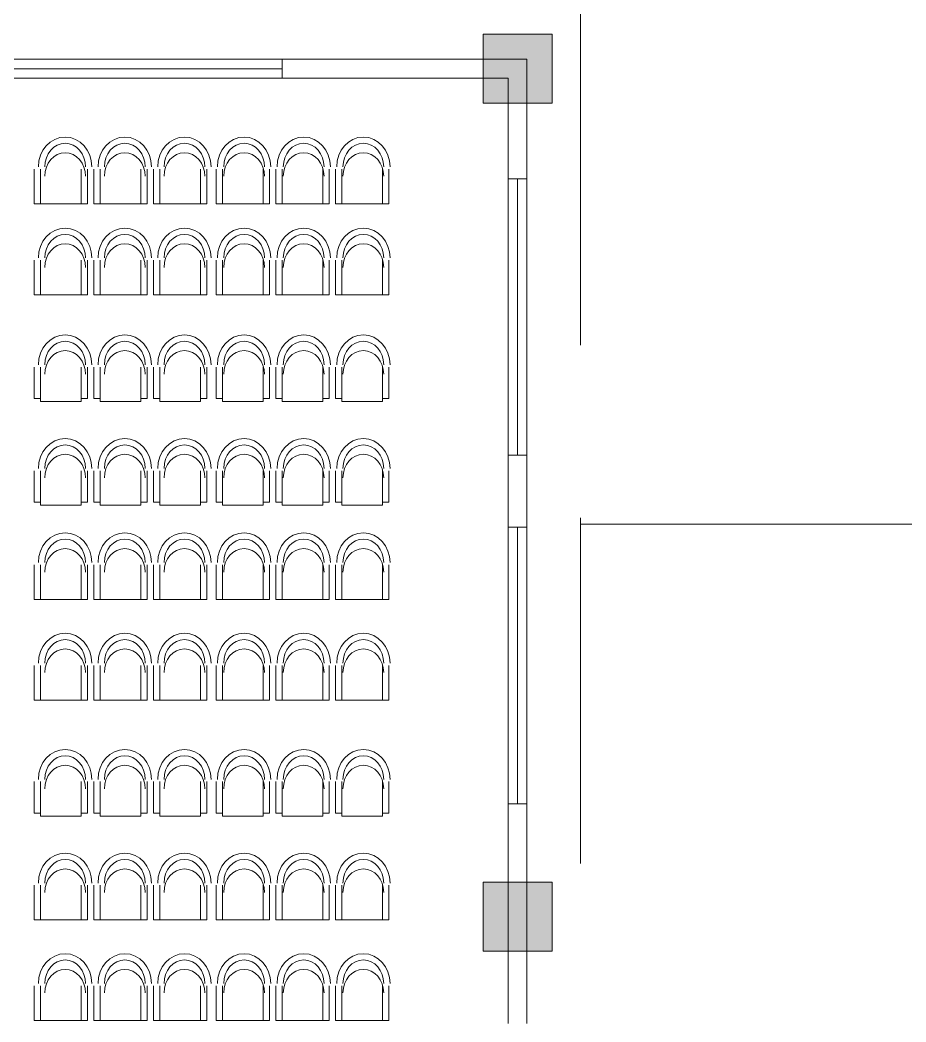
# Model space of a CAD drawing. Header units: inches. Extents: x 1969 to 240164, y 1364 to 46451.
# Drawn here: x 31555 to 32517, y 21535 to 22622 of the extents above; entities that cross this region are included whole.
import ezdxf

# ---------------------------------------------------------------- set-up
doc = ezdxf.new("R2010")
doc.units = ezdxf.units.IN
doc.header["$MEASUREMENT"] = 0
for name, color, linetype in [('PDF_0', 7, 'Continuous'), ('PDF_ROAD', 7, 'Continuous'), ('PDF_thin ha', 7, 'Continuous')]:
    doc.layers.add(name, color=color, linetype=linetype)

msp = doc.modelspace()

# ---------------------------------------------------------------- linework, layer by layer
at = {"layer": 'PDF_0', "lineweight": 0}
for points in [[(31904.4, 22637.3), (32163.5, 22637.3), (32163.5, 22269.2)], [(31335.2, 22579.4), (31539.7, 22579.4), (31539.7, 22558.9), (31839.6, 22558.9), (31839.6, 22579.4), (31539.7, 22579.4), (31335.2, 22579.4), (31495.4, 22579.4)], [(32085.1, 22558.9), (32085.1, 22449.8), (32105.5, 22449.8), (32105.5, 22579.4)], [(31539.7, 22569.1), (31839.6, 22569.1)], [(31570.4, 22460.1), (31570.4, 22422.6), (31577.2, 22422.6)], [(31577.2, 22460.1), (31577.2, 22422.6), (31621.5, 22422.6), (31621.5, 22460.1)], [(31628.3, 22460.1), (31628.3, 22422.6), (31621.5, 22422.6)], [(31635.1, 22460.1), (31635.1, 22422.6), (31641.9, 22422.6)], [(31641.9, 22460.1), (31641.9, 22422.6), (31686.3, 22422.6), (31686.3, 22460.1)], [(31693.1, 22460.1), (31693.1, 22422.6), (31686.3, 22422.6)], [(31699.9, 22460.1), (31699.9, 22422.6), (31706.7, 22422.6)], [(31706.7, 22460.1), (31706.7, 22422.6), (31751, 22422.6), (31751, 22460.1)], [(31757.8, 22460.1), (31757.8, 22422.6), (31751, 22422.6)], [(31768.1, 22460.1), (31768.1, 22422.6), (31774.9, 22422.6)], [(31774.9, 22460.1), (31774.9, 22422.6), (31819.2, 22422.6), (31819.2, 22460.1)], [(31826, 22460.1), (31826, 22422.6), (31819.2, 22422.6)], [(31832.8, 22460.1), (31832.8, 22422.6), (31839.6, 22422.6)], [(31839.6, 22460.1), (31839.6, 22422.6), (31884, 22422.6), (31884, 22460.1)], [(31890.8, 22460.1), (31890.8, 22422.6), (31884, 22422.6)], [(31897.6, 22460.1), (31897.6, 22422.6), (31904.4, 22422.6)], [(31904.4, 22460.1), (31904.4, 22422.6), (31948.7, 22422.6), (31948.7, 22460.1)], [(31955.5, 22460.1), (31955.5, 22422.6), (31948.7, 22422.6)], [(32095.3, 22449.8), (32095.3, 22149.9)], [(31570.4, 22361.2), (31570.4, 22323.7), (31577.2, 22323.7)], [(31577.2, 22361.2), (31577.2, 22323.7), (31621.5, 22323.7), (31621.5, 22361.2)], [(31628.3, 22361.2), (31628.3, 22323.7), (31621.5, 22323.7)], [(31635.1, 22361.2), (31635.1, 22323.7), (31641.9, 22323.7)], [(31641.9, 22361.2), (31641.9, 22323.7), (31686.3, 22323.7), (31686.3, 22361.2)], [(31693.1, 22361.2), (31693.1, 22323.7), (31686.3, 22323.7)], [(31699.9, 22361.2), (31699.9, 22323.7), (31706.7, 22323.7)], [(31706.7, 22361.2), (31706.7, 22323.7), (31751, 22323.7), (31751, 22361.2)], [(31757.8, 22361.2), (31757.8, 22323.7), (31751, 22323.7)], [(31768.1, 22361.2), (31768.1, 22323.7), (31774.9, 22323.7)], [(31774.9, 22361.2), (31774.9, 22323.7), (31819.2, 22323.7), (31819.2, 22361.2)], [(31826, 22361.2), (31826, 22323.7), (31819.2, 22323.7)], [(31832.8, 22361.2), (31832.8, 22323.7), (31839.6, 22323.7)], [(31839.6, 22361.2), (31839.6, 22323.7), (31884, 22323.7), (31884, 22361.2)], [(31890.8, 22361.2), (31890.8, 22323.7), (31884, 22323.7)], [(31897.6, 22361.2), (31897.6, 22323.7), (31904.4, 22323.7)], [(31904.4, 22361.2), (31904.4, 22323.7), (31948.7, 22323.7), (31948.7, 22361.2)], [(31955.5, 22361.2), (31955.5, 22323.7), (31948.7, 22323.7)], [(31570.4, 22245.3), (31570.4, 22211.2), (31577.2, 22211.2)], [(31577.2, 22245.3), (31577.2, 22207.8), (31621.5, 22207.8), (31621.5, 22245.3)], [(31628.3, 22245.3), (31628.3, 22211.2), (31621.5, 22211.2)], [(31635.1, 22245.3), (31635.1, 22211.2), (31641.9, 22211.2)], [(31641.9, 22245.3), (31641.9, 22207.8), (31686.3, 22207.8), (31686.3, 22245.3)], [(31693.1, 22245.3), (31693.1, 22211.2), (31686.3, 22211.2)], [(31699.9, 22245.3), (31699.9, 22211.2), (31706.7, 22211.2)], [(31706.7, 22245.3), (31706.7, 22207.8), (31751, 22207.8), (31751, 22245.3)], [(31757.8, 22245.3), (31757.8, 22211.2), (31751, 22211.2)], [(31768.1, 22245.3), (31768.1, 22211.2), (31774.9, 22211.2)], [(31774.9, 22245.3), (31774.9, 22207.8), (31819.2, 22207.8), (31819.2, 22245.3)], [(31826, 22245.3), (31826, 22211.2), (31819.2, 22211.2)], [(31832.8, 22245.3), (31832.8, 22211.2), (31839.6, 22211.2)], [(31839.6, 22245.3), (31839.6, 22207.8), (31884, 22207.8), (31884, 22245.3)], [(31890.8, 22245.3), (31890.8, 22211.2), (31884, 22211.2)], [(31897.6, 22245.3), (31897.6, 22211.2), (31904.4, 22211.2)], [(31904.4, 22245.3), (31904.4, 22207.8), (31948.7, 22207.8), (31948.7, 22245.3)], [(31955.5, 22245.3), (31955.5, 22211.2), (31948.7, 22211.2)], [(31570.4, 22132.8), (31570.4, 22098.7), (31577.2, 22098.7)], [(31577.2, 22132.8), (31577.2, 22095.3), (31621.5, 22095.3), (31621.5, 22132.8)], [(31628.3, 22132.8), (31628.3, 22098.7), (31621.5, 22098.7)], [(31635.1, 22132.8), (31635.1, 22098.7), (31641.9, 22098.7)], [(31641.9, 22132.8), (31641.9, 22095.3), (31686.3, 22095.3), (31686.3, 22132.8)], [(31693.1, 22132.8), (31693.1, 22098.7), (31686.3, 22098.7)], [(31699.9, 22132.8), (31699.9, 22098.7), (31706.7, 22098.7)], [(31706.7, 22132.8), (31706.7, 22095.3), (31751, 22095.3), (31751, 22132.8)], [(31757.8, 22132.8), (31757.8, 22098.7), (31751, 22098.7)], [(31768.1, 22132.8), (31768.1, 22098.7), (31774.9, 22098.7)], [(31774.9, 22132.8), (31774.9, 22095.3), (31819.2, 22095.3), (31819.2, 22132.8)], [(31826, 22132.8), (31826, 22098.7), (31819.2, 22098.7)], [(31832.8, 22132.8), (31832.8, 22098.7), (31839.6, 22098.7)], [(31839.6, 22132.8), (31839.6, 22095.3), (31884, 22095.3), (31884, 22132.8)], [(31890.8, 22132.8), (31890.8, 22098.7), (31884, 22098.7)], [(31897.6, 22132.8), (31897.6, 22098.7), (31904.4, 22098.7)], [(31904.4, 22132.8), (31904.4, 22095.3), (31948.7, 22095.3), (31948.7, 22132.8)], [(31955.5, 22132.8), (31955.5, 22098.7), (31948.7, 22098.7)], [(32163.5, 22081.7), (32163.5, 21706.7)], [(32085.1, 21771.5), (32085.1, 22071.5)], [(32095.3, 21771.5), (32095.3, 22071.5)], [(32105.5, 21771.5), (32105.5, 22071.5)], [(31570.4, 22030.6), (31570.4, 21993.1), (31577.2, 21993.1)], [(31577.2, 22030.6), (31577.2, 21993.1), (31621.5, 21993.1), (31621.5, 22030.6)], [(31628.3, 22030.6), (31628.3, 21993.1), (31621.5, 21993.1)], [(31635.1, 22030.6), (31635.1, 21993.1), (31641.9, 21993.1)], [(31641.9, 22030.6), (31641.9, 21993.1), (31686.3, 21993.1), (31686.3, 22030.6)], [(31693.1, 22030.6), (31693.1, 21993.1), (31686.3, 21993.1)], [(31699.9, 22030.6), (31699.9, 21993.1), (31706.7, 21993.1)], [(31706.7, 22030.6), (31706.7, 21993.1), (31751, 21993.1), (31751, 22030.6)], [(31757.8, 22030.6), (31757.8, 21993.1), (31751, 21993.1)], [(31768.1, 22030.6), (31768.1, 21993.1), (31774.9, 21993.1)], [(31774.9, 22030.6), (31774.9, 21993.1), (31819.2, 21993.1), (31819.2, 22030.6)], [(31826, 22030.6), (31826, 21993.1), (31819.2, 21993.1)], [(31832.8, 22030.6), (31832.8, 21993.1), (31839.6, 21993.1)], [(31839.6, 22030.6), (31839.6, 21993.1), (31884, 21993.1), (31884, 22030.6)], [(31890.8, 22030.6), (31890.8, 21993.1), (31884, 21993.1)], [(31897.6, 22030.6), (31897.6, 21993.1), (31904.4, 21993.1)], [(31904.4, 22030.6), (31904.4, 21993.1), (31948.7, 21993.1), (31948.7, 22030.6)], [(31955.5, 22030.6), (31955.5, 21993.1), (31948.7, 21993.1)], [(31570.4, 21921.5), (31570.4, 21884), (31577.2, 21884)], [(31577.2, 21921.5), (31577.2, 21884), (31621.5, 21884), (31621.5, 21921.5)], [(31628.3, 21921.5), (31628.3, 21884), (31621.5, 21884)], [(31635.1, 21921.5), (31635.1, 21884), (31641.9, 21884)], [(31641.9, 21921.5), (31641.9, 21884), (31686.3, 21884), (31686.3, 21921.5)], [(31693.1, 21921.5), (31693.1, 21884), (31686.3, 21884)], [(31699.9, 21921.5), (31699.9, 21884), (31706.7, 21884)], [(31706.7, 21921.5), (31706.7, 21884), (31751, 21884), (31751, 21921.5)], [(31757.8, 21921.5), (31757.8, 21884), (31751, 21884)], [(31768.1, 21921.5), (31768.1, 21884), (31774.9, 21884)], [(31774.9, 21921.5), (31774.9, 21884), (31819.2, 21884), (31819.2, 21921.5)], [(31826, 21921.5), (31826, 21884), (31819.2, 21884)], [(31832.8, 21921.5), (31832.8, 21884), (31839.6, 21884)], [(31839.6, 21921.5), (31839.6, 21884), (31884, 21884), (31884, 21921.5)], [(31890.8, 21921.5), (31890.8, 21884), (31884, 21884)], [(31897.6, 21921.5), (31897.6, 21884), (31904.4, 21884)], [(31904.4, 21921.5), (31904.4, 21884), (31948.7, 21884), (31948.7, 21921.5)], [(31955.5, 21921.5), (31955.5, 21884), (31948.7, 21884)], [(31570.4, 21795.4), (31570.4, 21761.3), (31577.2, 21761.3)], [(31577.2, 21795.4), (31577.2, 21757.9), (31621.5, 21757.9), (31621.5, 21795.4)], [(31628.3, 21795.4), (31628.3, 21761.3), (31621.5, 21761.3)], [(31635.1, 21795.4), (31635.1, 21761.3), (31641.9, 21761.3)], [(31641.9, 21795.4), (31641.9, 21757.9), (31686.3, 21757.9), (31686.3, 21795.4)], [(31693.1, 21795.4), (31693.1, 21761.3), (31686.3, 21761.3)], [(31699.9, 21795.4), (31699.9, 21761.3), (31706.7, 21761.3)], [(31706.7, 21795.4), (31706.7, 21757.9), (31751, 21757.9), (31751, 21795.4)], [(31757.8, 21795.4), (31757.8, 21761.3), (31751, 21761.3)], [(31768.1, 21795.4), (31768.1, 21761.3), (31774.9, 21761.3)], [(31774.9, 21795.4), (31774.9, 21757.9), (31819.2, 21757.9), (31819.2, 21795.4)], [(31826, 21795.4), (31826, 21761.3), (31819.2, 21761.3)], [(31832.8, 21795.4), (31832.8, 21761.3), (31839.6, 21761.3)], [(31839.6, 21795.4), (31839.6, 21757.9), (31884, 21757.9), (31884, 21795.4)], [(31890.8, 21795.4), (31890.8, 21761.3), (31884, 21761.3)], [(31897.6, 21795.4), (31897.6, 21761.3), (31904.4, 21761.3)], [(31904.4, 21795.4), (31904.4, 21757.9), (31948.7, 21757.9), (31948.7, 21795.4)], [(31955.5, 21795.4), (31955.5, 21761.3), (31948.7, 21761.3)], [(32085.1, 21771.5), (32085.1, 21532.9)], [(32085.1, 21771.5), (32105.5, 21771.5)], [(32085.1, 21771.5), (32105.5, 21771.5)], [(32105.5, 21771.5), (32085.1, 21771.5)], [(32105.5, 21771.5), (32105.5, 21532.9)], [(31570.4, 21682.9), (31570.4, 21645.4), (31577.2, 21645.4)], [(31577.2, 21682.9), (31577.2, 21645.4), (31621.5, 21645.4), (31621.5, 21682.9)], [(31628.3, 21682.9), (31628.3, 21645.4), (31621.5, 21645.4)], [(31635.1, 21682.9), (31635.1, 21645.4), (31641.9, 21645.4)], [(31641.9, 21682.9), (31641.9, 21645.4), (31686.3, 21645.4), (31686.3, 21682.9)], [(31693.1, 21682.9), (31693.1, 21645.4), (31686.3, 21645.4)], [(31699.9, 21682.9), (31699.9, 21645.4), (31706.7, 21645.4)], [(31706.7, 21682.9), (31706.7, 21645.4), (31751, 21645.4), (31751, 21682.9)], [(31757.8, 21682.9), (31757.8, 21645.4), (31751, 21645.4)], [(31768.1, 21682.9), (31768.1, 21645.4), (31774.9, 21645.4)], [(31774.9, 21682.9), (31774.9, 21645.4), (31819.2, 21645.4), (31819.2, 21682.9)], [(31826, 21682.9), (31826, 21645.4), (31819.2, 21645.4)], [(31832.8, 21682.9), (31832.8, 21645.4), (31839.6, 21645.4)], [(31839.6, 21682.9), (31839.6, 21645.4), (31884, 21645.4), (31884, 21682.9)], [(31890.8, 21682.9), (31890.8, 21645.4), (31884, 21645.4)], [(31897.6, 21682.9), (31897.6, 21645.4), (31904.4, 21645.4)], [(31904.4, 21682.9), (31904.4, 21645.4), (31948.7, 21645.4), (31948.7, 21682.9)], [(31955.5, 21682.9), (31955.5, 21645.4), (31948.7, 21645.4)], [(31570.4, 21573.8), (31570.4, 21536.3), (31577.2, 21536.3)], [(31577.2, 21573.8), (31577.2, 21536.3), (31621.5, 21536.3), (31621.5, 21573.8)], [(31628.3, 21573.8), (31628.3, 21536.3), (31621.5, 21536.3)], [(31635.1, 21573.8), (31635.1, 21536.3), (31641.9, 21536.3)], [(31641.9, 21573.8), (31641.9, 21536.3), (31686.3, 21536.3), (31686.3, 21573.8)], [(31693.1, 21573.8), (31693.1, 21536.3), (31686.3, 21536.3)], [(31699.9, 21573.8), (31699.9, 21536.3), (31706.7, 21536.3)], [(31706.7, 21573.8), (31706.7, 21536.3), (31751, 21536.3), (31751, 21573.8)], [(31757.8, 21573.8), (31757.8, 21536.3), (31751, 21536.3)], [(31768.1, 21573.8), (31768.1, 21536.3), (31774.9, 21536.3)], [(31774.9, 21573.8), (31774.9, 21536.3), (31819.2, 21536.3), (31819.2, 21573.8)], [(31826, 21573.8), (31826, 21536.3), (31819.2, 21536.3)], [(31832.8, 21573.8), (31832.8, 21536.3), (31839.6, 21536.3)], [(31839.6, 21573.8), (31839.6, 21536.3), (31884, 21536.3), (31884, 21573.8)], [(31890.8, 21573.8), (31890.8, 21536.3), (31884, 21536.3)], [(31897.6, 21573.8), (31897.6, 21536.3), (31904.4, 21536.3)], [(31904.4, 21573.8), (31904.4, 21536.3), (31948.7, 21536.3), (31948.7, 21573.8)], [(31955.5, 21573.8), (31955.5, 21536.3), (31948.7, 21536.3)]]:
    msp.add_lwpolyline(points, dxfattribs=at)
for points in [[(31839.6, 22579.4), (32105.5, 22579.4)], [(31839.6, 22558.9), (32085.1, 22558.9)], [(32085.1, 22149.9), (32105.5, 22149.9), (32105.5, 22449.8), (32085.1, 22449.8), (32105.5, 22449.8), (32085.1, 22449.8)], [(32085.1, 22071.5), (32085.1, 22149.9)], [(32105.5, 22071.5), (32105.5, 22149.9)], [(32105.5, 22071.5), (32085.1, 22071.5)], [(32085.1, 21771.5), (32105.5, 21771.5)]]:
    msp.add_lwpolyline(points, close=True, dxfattribs=at)
for points in [[(31604, 22495), (31588, 22495), (31575, 22480.5), (31575, 22462.6)], [(31604, 22488.2), (31591.8, 22488.2), (31581.9, 22476.7), (31581.9, 22462.6)], [(31633, 22462.6), (31633, 22480.5), (31620, 22495), (31604, 22495)], [(31626.2, 22462.6), (31626.2, 22476.7), (31616.3, 22488.2), (31604, 22488.2)], [(31668.8, 22495), (31652.8, 22495), (31639.8, 22480.5), (31639.8, 22462.6)], [(31668.8, 22488.2), (31656.5, 22488.2), (31646.6, 22476.7), (31646.6, 22462.6)], [(31697.8, 22462.6), (31697.8, 22480.5), (31684.8, 22495), (31668.8, 22495)], [(31690.9, 22462.6), (31690.9, 22476.7), (31681, 22488.2), (31668.8, 22488.2)], [(31733.5, 22495), (31717.5, 22495), (31704.6, 22480.5), (31704.6, 22462.6)], [(31733.5, 22488.2), (31721.3, 22488.2), (31711.4, 22476.7), (31711.4, 22462.6)], [(31762.5, 22462.6), (31762.5, 22480.5), (31749.6, 22495), (31733.5, 22495)], [(31755.7, 22462.6), (31755.7, 22476.7), (31745.8, 22488.2), (31733.5, 22488.2)], [(31798.3, 22495), (31782.3, 22495), (31769.3, 22480.5), (31769.3, 22462.6)], [(31798.3, 22488.2), (31786.1, 22488.2), (31776.2, 22476.7), (31776.2, 22462.6)], [(31827.3, 22462.6), (31827.3, 22480.5), (31814.3, 22495), (31798.3, 22495)], [(31820.5, 22462.6), (31820.5, 22476.7), (31810.6, 22488.2), (31798.3, 22488.2)], [(31863.1, 22495), (31847.1, 22495), (31834.1, 22480.5), (31834.1, 22462.6)], [(31863.1, 22488.2), (31850.8, 22488.2), (31840.9, 22476.7), (31840.9, 22462.6)], [(31892.1, 22462.6), (31892.1, 22480.5), (31879.1, 22495), (31863.1, 22495)], [(31885.2, 22462.6), (31885.2, 22476.7), (31875.3, 22488.2), (31863.1, 22488.2)], [(31927.9, 22495), (31911.8, 22495), (31898.9, 22480.5), (31898.9, 22462.6)], [(31927.9, 22488.2), (31915.6, 22488.2), (31905.7, 22476.7), (31905.7, 22462.6)], [(31956.8, 22462.6), (31956.8, 22480.5), (31943.9, 22495), (31927.9, 22495)], [(31950, 22462.6), (31950, 22476.7), (31940.1, 22488.2), (31927.9, 22488.2)], [(31604, 22478), (31591.8, 22478), (31581.9, 22466.5), (31581.9, 22452.4)], [(31626.2, 22452.4), (31626.2, 22466.5), (31616.3, 22478), (31604, 22478)], [(31668.8, 22478), (31656.5, 22478), (31646.6, 22466.5), (31646.6, 22452.4)], [(31690.9, 22452.4), (31690.9, 22466.5), (31681, 22478), (31668.8, 22478)], [(31733.5, 22478), (31721.3, 22478), (31711.4, 22466.5), (31711.4, 22452.4)], [(31755.7, 22452.4), (31755.7, 22466.5), (31745.8, 22478), (31733.5, 22478)], [(31798.3, 22478), (31786.1, 22478), (31776.2, 22466.5), (31776.2, 22452.4)], [(31820.5, 22452.4), (31820.5, 22466.5), (31810.6, 22478), (31798.3, 22478)], [(31863.1, 22478), (31850.8, 22478), (31840.9, 22466.5), (31840.9, 22452.4)], [(31885.2, 22452.4), (31885.2, 22466.5), (31875.3, 22478), (31863.1, 22478)], [(31927.9, 22478), (31915.6, 22478), (31905.7, 22466.5), (31905.7, 22452.4)], [(31950, 22452.4), (31950, 22466.5), (31940.1, 22478), (31927.9, 22478)], [(31604, 22396.1), (31588, 22396.1), (31575, 22381.6), (31575, 22363.8)], [(31604, 22389.3), (31591.8, 22389.3), (31581.9, 22377.9), (31581.9, 22363.8)], [(31633, 22363.8), (31633, 22381.6), (31620, 22396.1), (31604, 22396.1)], [(31626.2, 22363.8), (31626.2, 22377.9), (31616.3, 22389.3), (31604, 22389.3)], [(31668.8, 22396.1), (31652.8, 22396.1), (31639.8, 22381.6), (31639.8, 22363.8)], [(31668.8, 22389.3), (31656.5, 22389.3), (31646.6, 22377.9), (31646.6, 22363.8)], [(31697.8, 22363.8), (31697.8, 22381.6), (31684.8, 22396.1), (31668.8, 22396.1)], [(31690.9, 22363.8), (31690.9, 22377.9), (31681, 22389.3), (31668.8, 22389.3)], [(31733.5, 22396.1), (31717.5, 22396.1), (31704.6, 22381.6), (31704.6, 22363.8)], [(31733.5, 22389.3), (31721.3, 22389.3), (31711.4, 22377.9), (31711.4, 22363.8)], [(31762.5, 22363.8), (31762.5, 22381.6), (31749.6, 22396.1), (31733.5, 22396.1)], [(31755.7, 22363.8), (31755.7, 22377.9), (31745.8, 22389.3), (31733.5, 22389.3)], [(31798.3, 22396.1), (31782.3, 22396.1), (31769.3, 22381.6), (31769.3, 22363.8)], [(31798.3, 22389.3), (31786.1, 22389.3), (31776.2, 22377.9), (31776.2, 22363.8)], [(31827.3, 22363.8), (31827.3, 22381.6), (31814.3, 22396.1), (31798.3, 22396.1)], [(31820.5, 22363.8), (31820.5, 22377.9), (31810.6, 22389.3), (31798.3, 22389.3)], [(31863.1, 22396.1), (31847.1, 22396.1), (31834.1, 22381.6), (31834.1, 22363.8)], [(31863.1, 22389.3), (31850.8, 22389.3), (31840.9, 22377.9), (31840.9, 22363.8)], [(31892.1, 22363.8), (31892.1, 22381.6), (31879.1, 22396.1), (31863.1, 22396.1)], [(31885.2, 22363.8), (31885.2, 22377.9), (31875.3, 22389.3), (31863.1, 22389.3)], [(31927.9, 22396.1), (31911.8, 22396.1), (31898.9, 22381.6), (31898.9, 22363.8)], [(31927.9, 22389.3), (31915.6, 22389.3), (31905.7, 22377.9), (31905.7, 22363.8)], [(31956.8, 22363.8), (31956.8, 22381.6), (31943.9, 22396.1), (31927.9, 22396.1)], [(31950, 22363.8), (31950, 22377.9), (31940.1, 22389.3), (31927.9, 22389.3)], [(31604, 22379.1), (31591.8, 22379.1), (31581.9, 22367.7), (31581.9, 22353.5)], [(31626.2, 22353.5), (31626.2, 22367.7), (31616.3, 22379.1), (31604, 22379.1)], [(31668.8, 22379.1), (31656.5, 22379.1), (31646.6, 22367.7), (31646.6, 22353.5)], [(31690.9, 22353.5), (31690.9, 22367.7), (31681, 22379.1), (31668.8, 22379.1)], [(31733.5, 22379.1), (31721.3, 22379.1), (31711.4, 22367.7), (31711.4, 22353.5)], [(31755.7, 22353.5), (31755.7, 22367.7), (31745.8, 22379.1), (31733.5, 22379.1)], [(31798.3, 22379.1), (31786.1, 22379.1), (31776.2, 22367.7), (31776.2, 22353.5)], [(31820.5, 22353.5), (31820.5, 22367.7), (31810.6, 22379.1), (31798.3, 22379.1)], [(31863.1, 22379.1), (31850.8, 22379.1), (31840.9, 22367.7), (31840.9, 22353.5)], [(31885.2, 22353.5), (31885.2, 22367.7), (31875.3, 22379.1), (31863.1, 22379.1)], [(31927.9, 22379.1), (31915.6, 22379.1), (31905.7, 22367.7), (31905.7, 22353.5)], [(31950, 22353.5), (31950, 22367.7), (31940.1, 22379.1), (31927.9, 22379.1)], [(31604, 22280.2), (31588, 22280.2), (31575, 22265.7), (31575, 22247.9)], [(31604, 22273.4), (31591.8, 22273.4), (31581.9, 22262), (31581.9, 22247.9)], [(31633, 22247.9), (31633, 22265.7), (31620, 22280.2), (31604, 22280.2)], [(31626.2, 22247.9), (31626.2, 22262), (31616.3, 22273.4), (31604, 22273.4)], [(31668.8, 22280.2), (31652.8, 22280.2), (31639.8, 22265.7), (31639.8, 22247.9)], [(31668.8, 22273.4), (31656.5, 22273.4), (31646.6, 22262), (31646.6, 22247.9)], [(31697.8, 22247.9), (31697.8, 22265.7), (31684.8, 22280.2), (31668.8, 22280.2)], [(31690.9, 22247.9), (31690.9, 22262), (31681, 22273.4), (31668.8, 22273.4)], [(31733.5, 22280.2), (31717.5, 22280.2), (31704.6, 22265.7), (31704.6, 22247.9)], [(31733.5, 22273.4), (31721.3, 22273.4), (31711.4, 22262), (31711.4, 22247.9)], [(31762.5, 22247.9), (31762.5, 22265.7), (31749.6, 22280.2), (31733.5, 22280.2)], [(31755.7, 22247.9), (31755.7, 22262), (31745.8, 22273.4), (31733.5, 22273.4)], [(31798.3, 22280.2), (31782.3, 22280.2), (31769.3, 22265.7), (31769.3, 22247.9)], [(31798.3, 22273.4), (31786.1, 22273.4), (31776.2, 22262), (31776.2, 22247.9)], [(31827.3, 22247.9), (31827.3, 22265.7), (31814.3, 22280.2), (31798.3, 22280.2)], [(31820.5, 22247.9), (31820.5, 22262), (31810.6, 22273.4), (31798.3, 22273.4)], [(31863.1, 22280.2), (31847.1, 22280.2), (31834.1, 22265.7), (31834.1, 22247.9)], [(31863.1, 22273.4), (31850.8, 22273.4), (31840.9, 22262), (31840.9, 22247.9)], [(31892.1, 22247.9), (31892.1, 22265.7), (31879.1, 22280.2), (31863.1, 22280.2)], [(31885.2, 22247.9), (31885.2, 22262), (31875.3, 22273.4), (31863.1, 22273.4)], [(31927.9, 22280.2), (31911.8, 22280.2), (31898.9, 22265.7), (31898.9, 22247.9)], [(31927.9, 22273.4), (31915.6, 22273.4), (31905.7, 22262), (31905.7, 22247.9)], [(31956.8, 22247.9), (31956.8, 22265.7), (31943.9, 22280.2), (31927.9, 22280.2)], [(31950, 22247.9), (31950, 22262), (31940.1, 22273.4), (31927.9, 22273.4)], [(31604, 22263.2), (31591.8, 22263.2), (31581.9, 22251.7), (31581.9, 22237.6)], [(31626.2, 22237.6), (31626.2, 22251.7), (31616.3, 22263.2), (31604, 22263.2)], [(31668.8, 22263.2), (31656.5, 22263.2), (31646.6, 22251.7), (31646.6, 22237.6)], [(31690.9, 22237.6), (31690.9, 22251.7), (31681, 22263.2), (31668.8, 22263.2)], [(31733.5, 22263.2), (31721.3, 22263.2), (31711.4, 22251.7), (31711.4, 22237.6)], [(31755.7, 22237.6), (31755.7, 22251.7), (31745.8, 22263.2), (31733.5, 22263.2)], [(31798.3, 22263.2), (31786.1, 22263.2), (31776.2, 22251.7), (31776.2, 22237.6)], [(31820.5, 22237.6), (31820.5, 22251.7), (31810.6, 22263.2), (31798.3, 22263.2)], [(31863.1, 22263.2), (31850.8, 22263.2), (31840.9, 22251.7), (31840.9, 22237.6)], [(31885.2, 22237.6), (31885.2, 22251.7), (31875.3, 22263.2), (31863.1, 22263.2)], [(31927.9, 22263.2), (31915.6, 22263.2), (31905.7, 22251.7), (31905.7, 22237.6)], [(31950, 22237.6), (31950, 22251.7), (31940.1, 22263.2), (31927.9, 22263.2)], [(31604, 22167.7), (31588, 22167.7), (31575, 22153.2), (31575, 22135.4)], [(31604, 22160.9), (31591.8, 22160.9), (31581.9, 22149.5), (31581.9, 22135.4)], [(31633, 22135.4), (31633, 22153.2), (31620, 22167.7), (31604, 22167.7)], [(31626.2, 22135.4), (31626.2, 22149.5), (31616.3, 22160.9), (31604, 22160.9)], [(31668.8, 22167.7), (31652.8, 22167.7), (31639.8, 22153.2), (31639.8, 22135.4)], [(31668.8, 22160.9), (31656.5, 22160.9), (31646.6, 22149.5), (31646.6, 22135.4)], [(31697.8, 22135.4), (31697.8, 22153.2), (31684.8, 22167.7), (31668.8, 22167.7)], [(31690.9, 22135.4), (31690.9, 22149.5), (31681, 22160.9), (31668.8, 22160.9)], [(31733.5, 22167.7), (31717.5, 22167.7), (31704.6, 22153.2), (31704.6, 22135.4)], [(31733.5, 22160.9), (31721.3, 22160.9), (31711.4, 22149.5), (31711.4, 22135.4)], [(31762.5, 22135.4), (31762.5, 22153.2), (31749.6, 22167.7), (31733.5, 22167.7)], [(31755.7, 22135.4), (31755.7, 22149.5), (31745.8, 22160.9), (31733.5, 22160.9)], [(31798.3, 22167.7), (31782.3, 22167.7), (31769.3, 22153.2), (31769.3, 22135.4)], [(31798.3, 22160.9), (31786.1, 22160.9), (31776.2, 22149.5), (31776.2, 22135.4)], [(31827.3, 22135.4), (31827.3, 22153.2), (31814.3, 22167.7), (31798.3, 22167.7)], [(31820.5, 22135.4), (31820.5, 22149.5), (31810.6, 22160.9), (31798.3, 22160.9)], [(31863.1, 22167.7), (31847.1, 22167.7), (31834.1, 22153.2), (31834.1, 22135.4)], [(31863.1, 22160.9), (31850.8, 22160.9), (31840.9, 22149.5), (31840.9, 22135.4)], [(31892.1, 22135.4), (31892.1, 22153.2), (31879.1, 22167.7), (31863.1, 22167.7)], [(31885.2, 22135.4), (31885.2, 22149.5), (31875.3, 22160.9), (31863.1, 22160.9)], [(31927.9, 22167.7), (31911.8, 22167.7), (31898.9, 22153.2), (31898.9, 22135.4)], [(31927.9, 22160.9), (31915.6, 22160.9), (31905.7, 22149.5), (31905.7, 22135.4)], [(31956.8, 22135.4), (31956.8, 22153.2), (31943.9, 22167.7), (31927.9, 22167.7)], [(31950, 22135.4), (31950, 22149.5), (31940.1, 22160.9), (31927.9, 22160.9)], [(31604, 22150.7), (31591.8, 22150.7), (31581.9, 22139.3), (31581.9, 22125.1)], [(31626.2, 22125.1), (31626.2, 22139.3), (31616.3, 22150.7), (31604, 22150.7)], [(31668.8, 22150.7), (31656.5, 22150.7), (31646.6, 22139.3), (31646.6, 22125.1)], [(31690.9, 22125.1), (31690.9, 22139.3), (31681, 22150.7), (31668.8, 22150.7)], [(31733.5, 22150.7), (31721.3, 22150.7), (31711.4, 22139.3), (31711.4, 22125.1)], [(31755.7, 22125.1), (31755.7, 22139.3), (31745.8, 22150.7), (31733.5, 22150.7)], [(31798.3, 22150.7), (31786.1, 22150.7), (31776.2, 22139.3), (31776.2, 22125.1)], [(31820.5, 22125.1), (31820.5, 22139.3), (31810.6, 22150.7), (31798.3, 22150.7)], [(31863.1, 22150.7), (31850.8, 22150.7), (31840.9, 22139.3), (31840.9, 22125.1)], [(31885.2, 22125.1), (31885.2, 22139.3), (31875.3, 22150.7), (31863.1, 22150.7)], [(31927.9, 22150.7), (31915.6, 22150.7), (31905.7, 22139.3), (31905.7, 22125.1)], [(31950, 22125.1), (31950, 22139.3), (31940.1, 22150.7), (31927.9, 22150.7)], [(31604, 22065.5), (31588, 22065.5), (31575, 22051), (31575, 22033.1)], [(31633, 22033.1), (31633, 22051), (31620, 22065.5), (31604, 22065.5)], [(31668.8, 22065.5), (31652.8, 22065.5), (31639.8, 22051), (31639.8, 22033.1)], [(31697.8, 22033.1), (31697.8, 22051), (31684.8, 22065.5), (31668.8, 22065.5)], [(31733.5, 22065.5), (31717.5, 22065.5), (31704.6, 22051), (31704.6, 22033.1)], [(31762.5, 22033.1), (31762.5, 22051), (31749.6, 22065.5), (31733.5, 22065.5)], [(31798.3, 22065.5), (31782.3, 22065.5), (31769.3, 22051), (31769.3, 22033.1)], [(31827.3, 22033.1), (31827.3, 22051), (31814.3, 22065.5), (31798.3, 22065.5)], [(31863.1, 22065.5), (31847.1, 22065.5), (31834.1, 22051), (31834.1, 22033.1)], [(31892.1, 22033.1), (31892.1, 22051), (31879.1, 22065.5), (31863.1, 22065.5)], [(31927.9, 22065.5), (31911.8, 22065.5), (31898.9, 22051), (31898.9, 22033.1)], [(31956.8, 22033.1), (31956.8, 22051), (31943.9, 22065.5), (31927.9, 22065.5)], [(31604, 22058.7), (31591.8, 22058.7), (31581.9, 22047.2), (31581.9, 22033.1)], [(31626.2, 22033.1), (31626.2, 22047.2), (31616.3, 22058.7), (31604, 22058.7)], [(31668.8, 22058.7), (31656.5, 22058.7), (31646.6, 22047.2), (31646.6, 22033.1)], [(31690.9, 22033.1), (31690.9, 22047.2), (31681, 22058.7), (31668.8, 22058.7)], [(31733.5, 22058.7), (31721.3, 22058.7), (31711.4, 22047.2), (31711.4, 22033.1)], [(31755.7, 22033.1), (31755.7, 22047.2), (31745.8, 22058.7), (31733.5, 22058.7)], [(31798.3, 22058.7), (31786.1, 22058.7), (31776.2, 22047.2), (31776.2, 22033.1)], [(31820.5, 22033.1), (31820.5, 22047.2), (31810.6, 22058.7), (31798.3, 22058.7)], [(31863.1, 22058.7), (31850.8, 22058.7), (31840.9, 22047.2), (31840.9, 22033.1)], [(31885.2, 22033.1), (31885.2, 22047.2), (31875.3, 22058.7), (31863.1, 22058.7)], [(31927.9, 22058.7), (31915.6, 22058.7), (31905.7, 22047.2), (31905.7, 22033.1)], [(31950, 22033.1), (31950, 22047.2), (31940.1, 22058.7), (31927.9, 22058.7)], [(31604, 22048.4), (31591.8, 22048.4), (31581.9, 22037), (31581.9, 22022.9)], [(31626.2, 22022.9), (31626.2, 22037), (31616.3, 22048.4), (31604, 22048.4)], [(31668.8, 22048.4), (31656.5, 22048.4), (31646.6, 22037), (31646.6, 22022.9)], [(31690.9, 22022.9), (31690.9, 22037), (31681, 22048.4), (31668.8, 22048.4)], [(31733.5, 22048.4), (31721.3, 22048.4), (31711.4, 22037), (31711.4, 22022.9)], [(31755.7, 22022.9), (31755.7, 22037), (31745.8, 22048.4), (31733.5, 22048.4)], [(31798.3, 22048.4), (31786.1, 22048.4), (31776.2, 22037), (31776.2, 22022.9)], [(31820.5, 22022.9), (31820.5, 22037), (31810.6, 22048.4), (31798.3, 22048.4)], [(31863.1, 22048.4), (31850.8, 22048.4), (31840.9, 22037), (31840.9, 22022.9)], [(31885.2, 22022.9), (31885.2, 22037), (31875.3, 22048.4), (31863.1, 22048.4)], [(31927.9, 22048.4), (31915.6, 22048.4), (31905.7, 22037), (31905.7, 22022.9)], [(31950, 22022.9), (31950, 22037), (31940.1, 22048.4), (31927.9, 22048.4)], [(31604, 21956.4), (31588, 21956.4), (31575, 21941.9), (31575, 21924)], [(31633, 21924), (31633, 21941.9), (31620, 21956.4), (31604, 21956.4)], [(31668.8, 21956.4), (31652.8, 21956.4), (31639.8, 21941.9), (31639.8, 21924)], [(31697.8, 21924), (31697.8, 21941.9), (31684.8, 21956.4), (31668.8, 21956.4)], [(31733.5, 21956.4), (31717.5, 21956.4), (31704.6, 21941.9), (31704.6, 21924)], [(31762.5, 21924), (31762.5, 21941.9), (31749.6, 21956.4), (31733.5, 21956.4)], [(31798.3, 21956.4), (31782.3, 21956.4), (31769.3, 21941.9), (31769.3, 21924)], [(31827.3, 21924), (31827.3, 21941.9), (31814.3, 21956.4), (31798.3, 21956.4)], [(31863.1, 21956.4), (31847.1, 21956.4), (31834.1, 21941.9), (31834.1, 21924)], [(31892.1, 21924), (31892.1, 21941.9), (31879.1, 21956.4), (31863.1, 21956.4)], [(31927.9, 21956.4), (31911.8, 21956.4), (31898.9, 21941.9), (31898.9, 21924)], [(31956.8, 21924), (31956.8, 21941.9), (31943.9, 21956.4), (31927.9, 21956.4)], [(31604, 21949.6), (31591.8, 21949.6), (31581.9, 21938.1), (31581.9, 21924)], [(31626.2, 21924), (31626.2, 21938.1), (31616.3, 21949.6), (31604, 21949.6)], [(31668.8, 21949.6), (31656.5, 21949.6), (31646.6, 21938.1), (31646.6, 21924)], [(31690.9, 21924), (31690.9, 21938.1), (31681, 21949.6), (31668.8, 21949.6)], [(31733.5, 21949.6), (31721.3, 21949.6), (31711.4, 21938.1), (31711.4, 21924)], [(31755.7, 21924), (31755.7, 21938.1), (31745.8, 21949.6), (31733.5, 21949.6)], [(31798.3, 21949.6), (31786.1, 21949.6), (31776.2, 21938.1), (31776.2, 21924)], [(31820.5, 21924), (31820.5, 21938.1), (31810.6, 21949.6), (31798.3, 21949.6)], [(31863.1, 21949.6), (31850.8, 21949.6), (31840.9, 21938.1), (31840.9, 21924)], [(31885.2, 21924), (31885.2, 21938.1), (31875.3, 21949.6), (31863.1, 21949.6)], [(31927.9, 21949.6), (31915.6, 21949.6), (31905.7, 21938.1), (31905.7, 21924)], [(31950, 21924), (31950, 21938.1), (31940.1, 21949.6), (31927.9, 21949.6)], [(31604, 21939.4), (31591.8, 21939.4), (31581.9, 21927.9), (31581.9, 21913.8)], [(31626.2, 21913.8), (31626.2, 21927.9), (31616.3, 21939.4), (31604, 21939.4)], [(31668.8, 21939.4), (31656.5, 21939.4), (31646.6, 21927.9), (31646.6, 21913.8)], [(31690.9, 21913.8), (31690.9, 21927.9), (31681, 21939.4), (31668.8, 21939.4)], [(31733.5, 21939.4), (31721.3, 21939.4), (31711.4, 21927.9), (31711.4, 21913.8)], [(31755.7, 21913.8), (31755.7, 21927.9), (31745.8, 21939.4), (31733.5, 21939.4)], [(31798.3, 21939.4), (31786.1, 21939.4), (31776.2, 21927.9), (31776.2, 21913.8)], [(31820.5, 21913.8), (31820.5, 21927.9), (31810.6, 21939.4), (31798.3, 21939.4)], [(31863.1, 21939.4), (31850.8, 21939.4), (31840.9, 21927.9), (31840.9, 21913.8)], [(31885.2, 21913.8), (31885.2, 21927.9), (31875.3, 21939.4), (31863.1, 21939.4)], [(31927.9, 21939.4), (31915.6, 21939.4), (31905.7, 21927.9), (31905.7, 21913.8)], [(31950, 21913.8), (31950, 21927.9), (31940.1, 21939.4), (31927.9, 21939.4)], [(31604, 21830.3), (31588, 21830.3), (31575, 21815.8), (31575, 21797.9)], [(31633, 21797.9), (31633, 21815.8), (31620, 21830.3), (31604, 21830.3)], [(31668.8, 21830.3), (31652.8, 21830.3), (31639.8, 21815.8), (31639.8, 21797.9)], [(31697.8, 21797.9), (31697.8, 21815.8), (31684.8, 21830.3), (31668.8, 21830.3)], [(31733.5, 21830.3), (31717.5, 21830.3), (31704.6, 21815.8), (31704.6, 21797.9)], [(31762.5, 21797.9), (31762.5, 21815.8), (31749.6, 21830.3), (31733.5, 21830.3)], [(31798.3, 21830.3), (31782.3, 21830.3), (31769.3, 21815.8), (31769.3, 21797.9)], [(31827.3, 21797.9), (31827.3, 21815.8), (31814.3, 21830.3), (31798.3, 21830.3)], [(31863.1, 21830.3), (31847.1, 21830.3), (31834.1, 21815.8), (31834.1, 21797.9)], [(31892.1, 21797.9), (31892.1, 21815.8), (31879.1, 21830.3), (31863.1, 21830.3)], [(31927.9, 21830.3), (31911.8, 21830.3), (31898.9, 21815.8), (31898.9, 21797.9)], [(31956.8, 21797.9), (31956.8, 21815.8), (31943.9, 21830.3), (31927.9, 21830.3)], [(31604, 21823.5), (31591.8, 21823.5), (31581.9, 21812), (31581.9, 21797.9)], [(31604, 21813.2), (31591.8, 21813.2), (31581.9, 21801.8), (31581.9, 21787.7)], [(31626.2, 21797.9), (31626.2, 21812), (31616.3, 21823.5), (31604, 21823.5)], [(31626.2, 21787.7), (31626.2, 21801.8), (31616.3, 21813.2), (31604, 21813.2)], [(31668.8, 21823.5), (31656.5, 21823.5), (31646.6, 21812), (31646.6, 21797.9)], [(31668.8, 21813.2), (31656.5, 21813.2), (31646.6, 21801.8), (31646.6, 21787.7)], [(31690.9, 21797.9), (31690.9, 21812), (31681, 21823.5), (31668.8, 21823.5)], [(31690.9, 21787.7), (31690.9, 21801.8), (31681, 21813.2), (31668.8, 21813.2)], [(31733.5, 21823.5), (31721.3, 21823.5), (31711.4, 21812), (31711.4, 21797.9)], [(31733.5, 21813.2), (31721.3, 21813.2), (31711.4, 21801.8), (31711.4, 21787.7)], [(31755.7, 21797.9), (31755.7, 21812), (31745.8, 21823.5), (31733.5, 21823.5)], [(31755.7, 21787.7), (31755.7, 21801.8), (31745.8, 21813.2), (31733.5, 21813.2)], [(31798.3, 21823.5), (31786.1, 21823.5), (31776.2, 21812), (31776.2, 21797.9)], [(31798.3, 21813.2), (31786.1, 21813.2), (31776.2, 21801.8), (31776.2, 21787.7)], [(31820.5, 21797.9), (31820.5, 21812), (31810.6, 21823.5), (31798.3, 21823.5)], [(31820.5, 21787.7), (31820.5, 21801.8), (31810.6, 21813.2), (31798.3, 21813.2)], [(31863.1, 21823.5), (31850.8, 21823.5), (31840.9, 21812), (31840.9, 21797.9)], [(31863.1, 21813.2), (31850.8, 21813.2), (31840.9, 21801.8), (31840.9, 21787.7)], [(31885.2, 21797.9), (31885.2, 21812), (31875.3, 21823.5), (31863.1, 21823.5)], [(31885.2, 21787.7), (31885.2, 21801.8), (31875.3, 21813.2), (31863.1, 21813.2)], [(31927.9, 21823.5), (31915.6, 21823.5), (31905.7, 21812), (31905.7, 21797.9)], [(31927.9, 21813.2), (31915.6, 21813.2), (31905.7, 21801.8), (31905.7, 21787.7)], [(31950, 21797.9), (31950, 21812), (31940.1, 21823.5), (31927.9, 21823.5)], [(31950, 21787.7), (31950, 21801.8), (31940.1, 21813.2), (31927.9, 21813.2)], [(31604, 21717.8), (31588, 21717.8), (31575, 21703.3), (31575, 21685.4)], [(31633, 21685.4), (31633, 21703.3), (31620, 21717.8), (31604, 21717.8)], [(31668.8, 21717.8), (31652.8, 21717.8), (31639.8, 21703.3), (31639.8, 21685.4)], [(31697.8, 21685.4), (31697.8, 21703.3), (31684.8, 21717.8), (31668.8, 21717.8)], [(31733.5, 21717.8), (31717.5, 21717.8), (31704.6, 21703.3), (31704.6, 21685.4)], [(31762.5, 21685.4), (31762.5, 21703.3), (31749.6, 21717.8), (31733.5, 21717.8)], [(31798.3, 21717.8), (31782.3, 21717.8), (31769.3, 21703.3), (31769.3, 21685.4)], [(31827.3, 21685.4), (31827.3, 21703.3), (31814.3, 21717.8), (31798.3, 21717.8)], [(31863.1, 21717.8), (31847.1, 21717.8), (31834.1, 21703.3), (31834.1, 21685.4)], [(31892.1, 21685.4), (31892.1, 21703.3), (31879.1, 21717.8), (31863.1, 21717.8)], [(31927.9, 21717.8), (31911.8, 21717.8), (31898.9, 21703.3), (31898.9, 21685.4)], [(31956.8, 21685.4), (31956.8, 21703.3), (31943.9, 21717.8), (31927.9, 21717.8)], [(31604, 21711), (31591.8, 21711), (31581.9, 21699.5), (31581.9, 21685.4)], [(31626.2, 21685.4), (31626.2, 21699.5), (31616.3, 21711), (31604, 21711)], [(31668.8, 21711), (31656.5, 21711), (31646.6, 21699.5), (31646.6, 21685.4)], [(31690.9, 21685.4), (31690.9, 21699.5), (31681, 21711), (31668.8, 21711)], [(31733.5, 21711), (31721.3, 21711), (31711.4, 21699.5), (31711.4, 21685.4)], [(31755.7, 21685.4), (31755.7, 21699.5), (31745.8, 21711), (31733.5, 21711)], [(31798.3, 21711), (31786.1, 21711), (31776.2, 21699.5), (31776.2, 21685.4)], [(31820.5, 21685.4), (31820.5, 21699.5), (31810.6, 21711), (31798.3, 21711)], [(31863.1, 21711), (31850.8, 21711), (31840.9, 21699.5), (31840.9, 21685.4)], [(31885.2, 21685.4), (31885.2, 21699.5), (31875.3, 21711), (31863.1, 21711)], [(31927.9, 21711), (31915.6, 21711), (31905.7, 21699.5), (31905.7, 21685.4)], [(31950, 21685.4), (31950, 21699.5), (31940.1, 21711), (31927.9, 21711)], [(31604, 21700.7), (31591.8, 21700.7), (31581.9, 21689.3), (31581.9, 21675.2)], [(31626.2, 21675.2), (31626.2, 21689.3), (31616.3, 21700.7), (31604, 21700.7)], [(31668.8, 21700.7), (31656.5, 21700.7), (31646.6, 21689.3), (31646.6, 21675.2)], [(31690.9, 21675.2), (31690.9, 21689.3), (31681, 21700.7), (31668.8, 21700.7)], [(31733.5, 21700.7), (31721.3, 21700.7), (31711.4, 21689.3), (31711.4, 21675.2)], [(31755.7, 21675.2), (31755.7, 21689.3), (31745.8, 21700.7), (31733.5, 21700.7)], [(31798.3, 21700.7), (31786.1, 21700.7), (31776.2, 21689.3), (31776.2, 21675.2)], [(31820.5, 21675.2), (31820.5, 21689.3), (31810.6, 21700.7), (31798.3, 21700.7)], [(31863.1, 21700.7), (31850.8, 21700.7), (31840.9, 21689.3), (31840.9, 21675.2)], [(31885.2, 21675.2), (31885.2, 21689.3), (31875.3, 21700.7), (31863.1, 21700.7)], [(31927.9, 21700.7), (31915.6, 21700.7), (31905.7, 21689.3), (31905.7, 21675.2)], [(31950, 21675.2), (31950, 21689.3), (31940.1, 21700.7), (31927.9, 21700.7)], [(31604, 21608.7), (31588, 21608.7), (31575, 21594.2), (31575, 21576.3)], [(31633, 21576.3), (31633, 21594.2), (31620, 21608.7), (31604, 21608.7)], [(31668.8, 21608.7), (31652.8, 21608.7), (31639.8, 21594.2), (31639.8, 21576.3)], [(31697.8, 21576.3), (31697.8, 21594.2), (31684.8, 21608.7), (31668.8, 21608.7)], [(31733.5, 21608.7), (31717.5, 21608.7), (31704.6, 21594.2), (31704.6, 21576.3)], [(31762.5, 21576.3), (31762.5, 21594.2), (31749.6, 21608.7), (31733.5, 21608.7)], [(31798.3, 21608.7), (31782.3, 21608.7), (31769.3, 21594.2), (31769.3, 21576.3)], [(31827.3, 21576.3), (31827.3, 21594.2), (31814.3, 21608.7), (31798.3, 21608.7)], [(31863.1, 21608.7), (31847.1, 21608.7), (31834.1, 21594.2), (31834.1, 21576.3)], [(31892.1, 21576.3), (31892.1, 21594.2), (31879.1, 21608.7), (31863.1, 21608.7)], [(31927.9, 21608.7), (31911.8, 21608.7), (31898.9, 21594.2), (31898.9, 21576.3)], [(31956.8, 21576.3), (31956.8, 21594.2), (31943.9, 21608.7), (31927.9, 21608.7)], [(31604, 21601.9), (31591.8, 21601.9), (31581.9, 21590.4), (31581.9, 21576.3)], [(31626.2, 21576.3), (31626.2, 21590.4), (31616.3, 21601.9), (31604, 21601.9)], [(31668.8, 21601.9), (31656.5, 21601.9), (31646.6, 21590.4), (31646.6, 21576.3)], [(31690.9, 21576.3), (31690.9, 21590.4), (31681, 21601.9), (31668.8, 21601.9)], [(31733.5, 21601.9), (31721.3, 21601.9), (31711.4, 21590.4), (31711.4, 21576.3)], [(31755.7, 21576.3), (31755.7, 21590.4), (31745.8, 21601.9), (31733.5, 21601.9)], [(31798.3, 21601.9), (31786.1, 21601.9), (31776.2, 21590.4), (31776.2, 21576.3)], [(31820.5, 21576.3), (31820.5, 21590.4), (31810.6, 21601.9), (31798.3, 21601.9)], [(31863.1, 21601.9), (31850.8, 21601.9), (31840.9, 21590.4), (31840.9, 21576.3)], [(31885.2, 21576.3), (31885.2, 21590.4), (31875.3, 21601.9), (31863.1, 21601.9)], [(31927.9, 21601.9), (31915.6, 21601.9), (31905.7, 21590.4), (31905.7, 21576.3)], [(31950, 21576.3), (31950, 21590.4), (31940.1, 21601.9), (31927.9, 21601.9)], [(31604, 21591.7), (31591.8, 21591.7), (31581.9, 21580.2), (31581.9, 21566.1)], [(31626.2, 21566.1), (31626.2, 21580.2), (31616.3, 21591.7), (31604, 21591.7)], [(31668.8, 21591.7), (31656.5, 21591.7), (31646.6, 21580.2), (31646.6, 21566.1)], [(31690.9, 21566.1), (31690.9, 21580.2), (31681, 21591.7), (31668.8, 21591.7)], [(31733.5, 21591.7), (31721.3, 21591.7), (31711.4, 21580.2), (31711.4, 21566.1)], [(31755.7, 21566.1), (31755.7, 21580.2), (31745.8, 21591.7), (31733.5, 21591.7)], [(31798.3, 21591.7), (31786.1, 21591.7), (31776.2, 21580.2), (31776.2, 21566.1)], [(31820.5, 21566.1), (31820.5, 21580.2), (31810.6, 21591.7), (31798.3, 21591.7)], [(31863.1, 21591.7), (31850.8, 21591.7), (31840.9, 21580.2), (31840.9, 21566.1)], [(31885.2, 21566.1), (31885.2, 21580.2), (31875.3, 21591.7), (31863.1, 21591.7)], [(31927.9, 21591.7), (31915.6, 21591.7), (31905.7, 21580.2), (31905.7, 21566.1)], [(31950, 21566.1), (31950, 21580.2), (31940.1, 21591.7), (31927.9, 21591.7)]]:
    msp.add_open_spline(points, degree=3, dxfattribs=at)
at = {"layer": 'PDF_ROAD', "lineweight": 0}
msp.add_lwpolyline([(33837.2, 22074.9), (32163.5, 22074.9)], dxfattribs=at)
at = {"layer": 'PDF_thin ha', "lineweight": 0}
for points in [[(32132.8, 22531.6), (32057.8, 22531.6), (32057.8, 22606.6), (32132.8, 22606.6)], [(32132.8, 21611.3), (32057.8, 21611.3), (32057.8, 21686.3), (32132.8, 21686.3)]]:
    msp.add_lwpolyline(points, close=True, dxfattribs=at)
at = {"layer": 'PDF_thin ha', "transparency": 33554559}
for points in [[(32057.8, 22531.6), (32132.8, 22531.6), (32057.8, 22606.6)], [(32132.8, 22531.6), (32057.8, 22606.6), (32132.8, 22606.6)], [(32057.8, 21611.3), (32132.8, 21611.3), (32057.8, 21686.3)], [(32132.8, 21611.3), (32057.8, 21686.3), (32132.8, 21686.3)]]:
    msp.add_solid(points, dxfattribs=at)

doc.saveas('drawing.dxf')
